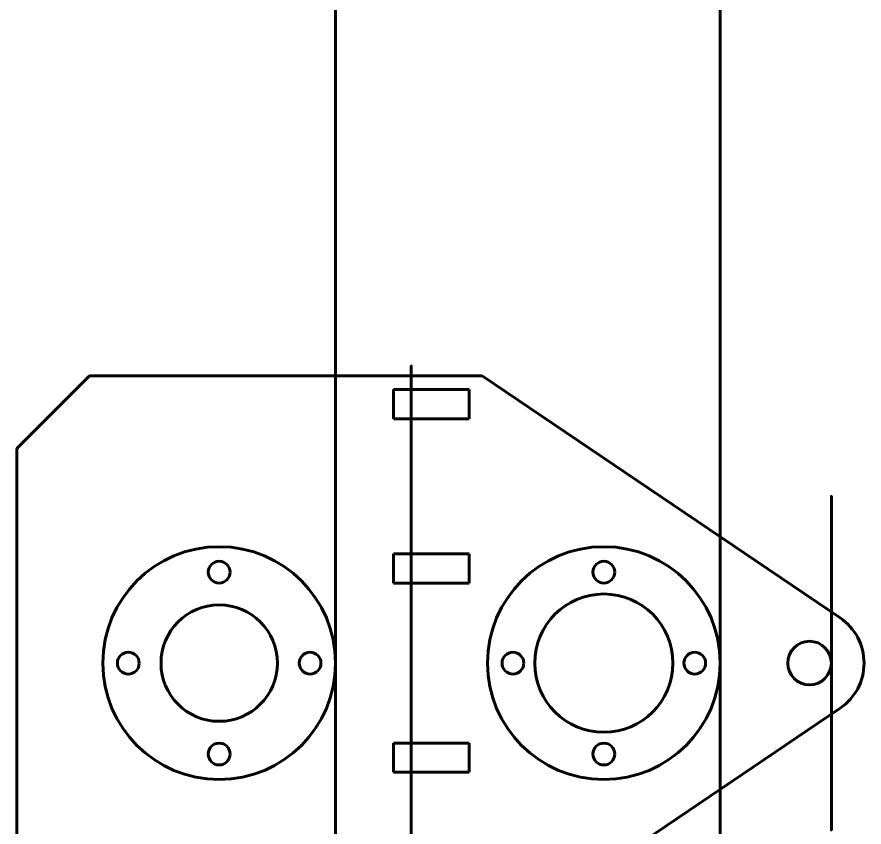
# Model space of a CAD drawing. Header units: centimetres. Extents: x 0.2 to 12.4, y -48.2 to 44.8.
# Drawn here: x 0.22 to 11.87, y 0.14 to 11.27 of the extents above; entities that cross this region are included whole.
import ezdxf

# ---------------------------------------------------------------- set-up
doc = ezdxf.new("R2010")
doc.units = ezdxf.units.CM
doc.header["$MEASUREMENT"] = 0
doc.layers.add('layer 1', color=7, linetype='Continuous')

msp = doc.modelspace()

# ---------------------------------------------------------------- linework, layer by layer
at = {"layer": 'layer 1', "color": 150, "lineweight": 60}
for points, knots in [([(4.60044, 2.38934), (4.60044, 3.273), (3.8841, 3.98934), (3.00044, 3.98934), (2.11679, 3.98934), (1.40044, 3.273), (1.40044, 2.38934), (1.40044, 1.50569), (2.11678, 0.78934), (3.00043, 0.78934), (3.88409, 0.78934), (4.60044, 1.50568), (4.60044, 2.38933), (4.60044, 44.80453), (4.60044, -40.02634), (4.60044, 2.38934)], [0, 0, 0, 0, 0.25, 0.25, 0.25, 0.5, 0.5, 0.5, 0.75, 0.75, 0.75, 1, 1, 1, 1.00001, 1.00001, 1.00001, 1.00001]), ([(9.89044, 2.38934), (9.89044, 3.273), (9.17409, 3.98934), (8.29044, 3.98934), (7.40678, 3.98934), (6.69044, 3.273), (6.69044, 2.38934), (6.69043, 1.50569), (7.40678, 0.78934), (8.29043, 0.78934), (9.17409, 0.78934), (9.89043, 1.50568), (9.89044, 2.38933), (9.89092, 44.80453), (9.89044, -40.02634), (9.89044, 2.38934)], [0, 0, 0, 0, 0.25, 0.25, 0.25, 0.5, 0.5, 0.5, 0.75, 0.75, 0.75, 1, 1, 1, 1.00001, 1.00001, 1.00001, 1.00001]), ([(5.64205, -5.77204), (5.64205, -4.88838), (4.92571, -4.17204), (4.04206, -4.17204), (3.1584, -4.17204), (2.44206, -4.88838), (2.44205, -5.77204), (2.44205, -6.65569), (3.15839, -7.37204), (4.04205, -7.37204), (4.9257, -7.37204), (5.64205, -6.6557), (5.64205, -5.77205), (5.64205, 36.64315), (5.64205, -48.18772), (5.64205, -5.77204)], [0, 0, 0, 0, 0.25, 0.25, 0.25, 0.5, 0.5, 0.5, 0.75, 0.75, 0.75, 1, 1, 1, 1.00001, 1.00001, 1.00001, 1.00001]), ([(11.41904, 2.38934), (11.41904, 2.55502), (11.28473, 2.68934), (11.11904, 2.68934), (10.95336, 2.68934), (10.81904, 2.55502), (10.81904, 2.38934), (10.81904, 2.22365), (10.95336, 2.08934), (11.11904, 2.08934), (11.28473, 2.08933), (11.41904, 2.22365), (11.41904, 2.38933), (11.41904, 10.34197), (11.41904, -5.5633), (11.41904, 2.38934)], [0, 0, 0, 0, 0.25, 0.25, 0.25, 0.5, 0.5, 0.5, 0.75, 0.75, 0.75, 1, 1, 1, 1.00001, 1.00001, 1.00001, 1.00001]), ([(11.45814, -14.50665), (11.45814, -14.06482), (11.09997, -13.70665), (10.65814, -13.70665), (10.21632, -13.70665), (9.85814, -14.06482), (9.85814, -14.50665), (9.85814, -14.94848), (10.21631, -15.30665), (10.65814, -15.30665), (11.09997, -15.30665), (11.45814, -14.94848), (11.45814, -14.50666), (11.45814, 6.7007), (11.45814, -35.71449), (11.45814, -14.50665)], [0, 0, 0, 0, 0.25, 0.25, 0.25, 0.5, 0.5, 0.5, 0.75, 0.75, 0.75, 1, 1, 1, 1.00001, 1.00001, 1.00001, 1.00001]), ([(3.15044, 3.63934), (3.15044, 3.72218), (3.08328, 3.78934), (3.00044, 3.78934), (2.9176, 3.78934), (2.85044, 3.72218), (2.85044, 3.63934), (2.85044, 3.5565), (2.9176, 3.48934), (3.00044, 3.48934), (3.08328, 3.48934), (3.15044, 3.5565), (3.15044, 3.63934)], [0, 0, 0, 0, 0.25, 0.25, 0.25, 0.5, 0.5, 0.5, 0.75, 0.75, 0.75, 1, 1, 1, 1]), ([(8.44044, 3.63934), (8.44044, 3.72218), (8.37328, 3.78934), (8.29044, 3.78934), (8.20759, 3.78934), (8.14044, 3.72218), (8.14044, 3.63934), (8.14044, 3.5565), (8.20759, 3.48934), (8.29044, 3.48934), (8.37328, 3.48934), (8.44044, 3.5565), (8.44044, 3.63934)], [0, 0, 0, 0, 0.25, 0.25, 0.25, 0.5, 0.5, 0.5, 0.75, 0.75, 0.75, 1, 1, 1, 1]), ([(9.24044, 2.38934), (9.24044, 2.91401), (8.81511, 3.33934), (8.29044, 3.33934), (7.76577, 3.33934), (7.34044, 2.91401), (7.34044, 2.38934), (7.34044, 1.86467), (7.76576, 1.43934), (8.29043, 1.43934), (8.8151, 1.43934), (9.24043, 1.86467), (9.24044, 2.38934)], [0, 0, 0, 0, 0.25, 0.25, 0.25, 0.5, 0.5, 0.5, 0.75, 0.75, 0.75, 1, 1, 1, 1]), ([(3.80044, 2.38934), (3.80044, 2.83117), (3.44227, 3.18934), (3.00044, 3.18934), (2.55861, 3.18934), (2.20044, 2.83117), (2.20044, 2.38934), (2.20044, 1.94752), (2.55861, 1.58934), (3.00044, 1.58934), (3.44227, 1.58934), (3.80044, 1.94751), (3.80044, 2.38934)], [0, 0, 0, 0, 0.25, 0.25, 0.25, 0.5, 0.5, 0.5, 0.75, 0.75, 0.75, 1, 1, 1, 1]), ([(11.53931, 1.76815), (11.74551, 1.90765), (11.86904, 2.14038), (11.86904, 2.38933), (11.86904, 2.63829), (11.74551, 2.87102), (11.53931, 3.01052)], [0, 0, 0, 0, 0.5, 0.5, 0.5, 1, 1, 1, 1]), ([(1.90044, 2.38934), (1.90044, 2.47218), (1.83328, 2.53934), (1.75044, 2.53934), (1.6676, 2.53934), (1.60044, 2.47218), (1.60044, 2.38934), (1.60044, 2.3065), (1.6676, 2.23934), (1.75044, 2.23934), (1.83328, 2.23934), (1.90044, 2.3065), (1.90044, 2.38934)], [0, 0, 0, 0, 0.25, 0.25, 0.25, 0.5, 0.5, 0.5, 0.75, 0.75, 0.75, 1, 1, 1, 1]), ([(4.40044, 2.38934), (4.40044, 2.47218), (4.33328, 2.53934), (4.25044, 2.53934), (4.1676, 2.53934), (4.10044, 2.47218), (4.10044, 2.38934), (4.10044, 2.3065), (4.1676, 2.23934), (4.25044, 2.23934), (4.33328, 2.23934), (4.40044, 2.3065), (4.40044, 2.38934)], [0, 0, 0, 0, 0.25, 0.25, 0.25, 0.5, 0.5, 0.5, 0.75, 0.75, 0.75, 1, 1, 1, 1]), ([(7.19044, 2.38934), (7.19044, 2.47218), (7.12328, 2.53934), (7.04044, 2.53934), (6.95759, 2.53934), (6.89044, 2.47218), (6.89044, 2.38934), (6.89044, 2.3065), (6.95759, 2.23934), (7.04044, 2.23934), (7.12328, 2.23934), (7.19044, 2.3065), (7.19044, 2.38934)], [0, 0, 0, 0, 0.25, 0.25, 0.25, 0.5, 0.5, 0.5, 0.75, 0.75, 0.75, 1, 1, 1, 1]), ([(9.69044, 2.38934), (9.69044, 2.47218), (9.62328, 2.53934), (9.54044, 2.53934), (9.45759, 2.53934), (9.39044, 2.47218), (9.39044, 2.38934), (9.39044, 2.3065), (9.45759, 2.23934), (9.54044, 2.23934), (9.62328, 2.23934), (9.69044, 2.3065), (9.69044, 2.38934)], [0, 0, 0, 0, 0.25, 0.25, 0.25, 0.5, 0.5, 0.5, 0.75, 0.75, 0.75, 1, 1, 1, 1]), ([(3.15044, 1.13934), (3.15044, 1.22218), (3.08328, 1.28934), (3.00044, 1.28934), (2.9176, 1.28934), (2.85044, 1.22218), (2.85044, 1.13934), (2.85044, 1.0565), (2.9176, 0.98934), (3.00044, 0.98934), (3.08328, 0.98934), (3.15044, 1.0565), (3.15044, 1.13934)], [0, 0, 0, 0, 0.25, 0.25, 0.25, 0.5, 0.5, 0.5, 0.75, 0.75, 0.75, 1, 1, 1, 1]), ([(8.44044, 1.13934), (8.44044, 1.22218), (8.37328, 1.28934), (8.29044, 1.28934), (8.20759, 1.28934), (8.14044, 1.22218), (8.14044, 1.13934), (8.14044, 1.0565), (8.20759, 0.98934), (8.29044, 0.98934), (8.37328, 0.98934), (8.44044, 1.0565), (8.44044, 1.13934)], [0, 0, 0, 0, 0.25, 0.25, 0.25, 0.5, 0.5, 0.5, 0.75, 0.75, 0.75, 1, 1, 1, 1])]:
    msp.add_open_spline(points, degree=3, knots=knots, dxfattribs=at)
for points in [[(0.21904, 5.33934), (0.21904, 5.33934), (1.21904, 6.33934), (1.21904, 6.33934)], [(6.61904, 6.33934), (6.61904, 6.33934), (1.21904, 6.33934), (1.21904, 6.33934)], [(11.53931, 3.01052), (11.53931, 3.01052), (6.61904, 6.33934), (6.61904, 6.33934)], [(5.39904, 6.14934), (5.39904, 6.14934), (6.43904, 6.14934), (6.43904, 6.14934)], [(5.39904, 5.74934), (5.39904, 5.74934), (5.39904, 6.14934), (5.39904, 6.14934)], [(6.43904, 6.14934), (6.43904, 6.14934), (6.43904, 5.74934), (6.43904, 5.74934)], [(6.43904, 5.74934), (6.43904, 5.74934), (5.39904, 5.74934), (5.39904, 5.74934)], [(0.21904, -0.56066), (0.21904, -0.56066), (0.21904, 5.33934), (0.21904, 5.33934)], [(5.39904, 3.48934), (5.39904, 3.48934), (5.39904, 3.88934), (5.39904, 3.88934)], [(5.39904, 3.88934), (5.39904, 3.88934), (6.43904, 3.88934), (6.43904, 3.88934)], [(6.43904, 3.88934), (6.43904, 3.88934), (6.43904, 3.48934), (6.43904, 3.48934)], [(6.43904, 3.48934), (6.43904, 3.48934), (5.39904, 3.48934), (5.39904, 3.48934)], [(6.61904, -1.56066), (6.61904, -1.56066), (11.53931, 1.76815), (11.53931, 1.76815)], [(5.39904, 1.28934), (5.39904, 1.28934), (6.43904, 1.28934), (6.43904, 1.28934)], [(5.39904, 0.88934), (5.39904, 0.88934), (5.39904, 1.28934), (5.39904, 1.28934)], [(6.43904, 1.28934), (6.43904, 1.28934), (6.43904, 0.88934), (6.43904, 0.88934)], [(6.43904, 0.88934), (6.43904, 0.88934), (5.39904, 0.88934), (5.39904, 0.88934)]]:
    msp.add_open_spline(points, degree=3, dxfattribs=at)

doc.saveas('drawing.dxf')
